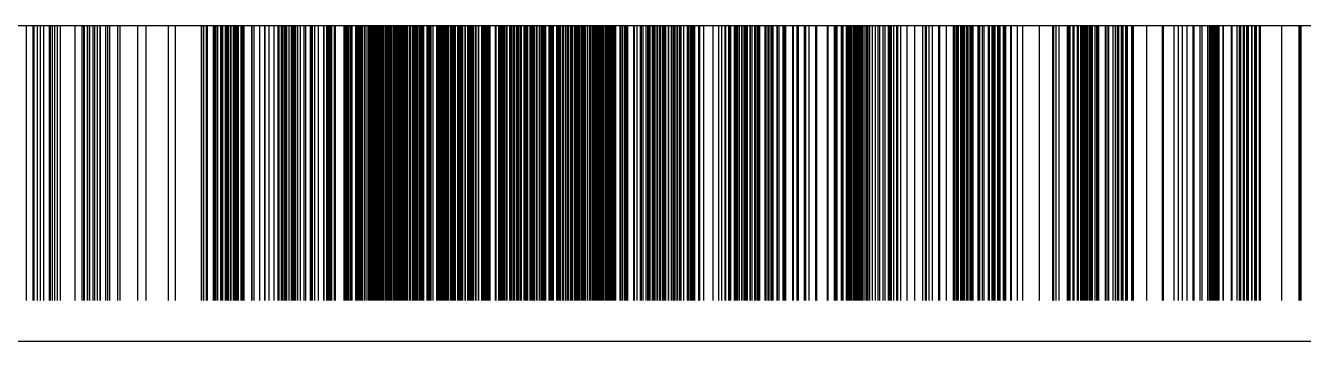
# Model space of a CAD drawing. Extents: x -3282 to 4846, y -1718 to 1845.
# Drawn here: x 4319.05 to 4359.53, y -467.9 to -457.9 of the extents above; entities that cross this region are included whole.
import ezdxf

# ---------------------------------------------------------------- set-up
doc = ezdxf.new("R2010")
doc.units = 0
doc.linetypes.add('DASHED', pattern=[11.05, 8.7, -2.35])
doc.linetypes.add('DOT', pattern=[2.2, 1.1, -1.1])
doc.layers.get('0').update_dxf_attribs({"linetype": 'CONTINUOUS'})
doc.layers.add('INVISIBLE', color=6, linetype='DOT')

msp = doc.modelspace()

# ---------------------------------------------------------------- linework, layer by layer
at = {"color": 1}
for p, q in [((4218.41165, -457.895823), (4526.803805, -457.895823)), ((4526.803805, -467.895823), (4218.41165, -467.895823))]:
    msp.add_line(p, q, dxfattribs=at)
at = {"layer": 'INVISIBLE', "linetype": 'DASHED'}
for p, q in [((4319.061837, -457.895823), (4319.061837, -467.895823)), ((4319.274322, -457.895823), (4319.274322, -467.895823)), ((4319.309739, -457.895823), (4319.309739, -467.895823)), ((4319.41626, -457.895823), (4319.41626, -467.895823)), ((4319.510575, -457.895823), (4319.510575, -467.895823)), ((4319.617513, -457.895823), (4319.617513, -467.895823)), ((4319.796519, -457.895823), (4319.796519, -467.895823)), ((4319.828532, -457.895823), (4319.828532, -467.895823)), ((4319.893937, -457.895823), (4319.893937, -467.895823)), ((4319.967913, -457.895823), (4319.967913, -467.895823)), ((4320.048594, -457.895823), (4320.048594, -467.895823)), ((4320.139762, -457.895823), (4320.139762, -467.895823)), ((4320.142888, -457.895823), (4320.142888, -467.895823)), ((4320.607499, -457.895823), (4320.607499, -467.895823)), ((4320.824639, -457.895823), (4320.824639, -467.895823)), ((4320.881052, -457.895823), (4320.881052, -467.895823)), ((4320.901135, -457.895823), (4320.901135, -467.895823)), ((4321.00206, -457.895823), (4321.00206, -467.895823)), ((4321.065391, -457.895823), (4321.065391, -467.895823)), ((4321.072827, -457.895823), (4321.072827, -467.895823)), ((4321.177021, -457.895823), (4321.177021, -467.895823)), ((4321.231843, -457.895823), (4321.231843, -467.895823)), ((4321.309623, -457.895823), (4321.309623, -467.895823)), ((4321.402816, -457.895823), (4321.402816, -467.895823)), ((4321.409916, -457.895823), (4321.409916, -467.895823)), ((4321.582365, -457.895823), (4321.582365, -467.895823)), ((4321.640659, -457.895823), (4321.640659, -467.895823)), ((4321.704792, -457.895823), (4321.704792, -467.895823)), ((4321.960333, -457.895823), (4321.960333, -467.895823)), ((4322.031325, -457.895823), (4322.031325, -467.895823)), ((4322.587508, -457.895823), (4322.587508, -467.895823)), ((4322.857185, -457.895823), (4322.857185, -467.895823)), ((4323.5598, -457.895823), (4323.5598, -467.895823)), ((4323.781151, -457.895823), (4323.781151, -467.895823)), ((4324.604695, -457.895823), (4324.604695, -467.895823)), ((4324.614412, -457.895823), (4324.614412, -467.895823)), ((4324.617414, -457.895823), (4324.617414, -467.895823)), ((4324.67897, -457.895823), (4324.67897, -467.895823)), ((4324.763532, -457.895823), (4324.763532, -467.895823)), ((4324.766096, -457.895823), (4324.766096, -467.895823)), ((4324.773088, -457.895823), (4324.773088, -467.895823)), ((4324.803249, -457.895823), (4324.803249, -467.895823)), ((4324.99381, -457.895823), (4324.99381, -467.895823)), ((4324.997813, -457.895823), (4324.997813, -467.895823)), ((4325.017128, -457.895823), (4325.017128, -467.895823)), ((4325.051817, -457.895823), (4325.051817, -467.895823)), ((4325.107931, -457.895823), (4325.107931, -467.895823)), ((4325.127142, -457.895823), (4325.127142, -467.895823)), ((4325.219318, -457.895823), (4325.219318, -467.895823)), ((4325.231245, -457.895823), (4325.231245, -467.895823)), ((4325.274207, -457.895823), (4325.274207, -467.895823)), ((4325.280526, -457.895823), (4325.280526, -467.895823)), ((4325.366658, -457.895823), (4325.366658, -467.895823)), ((4325.41035, -457.895823), (4325.41035, -467.895823)), ((4325.436386, -457.895823), (4325.436386, -467.895823)), ((4325.470672, -457.895823), (4325.470672, -467.895823)), ((4325.540628, -457.895823), (4325.540628, -467.895823)), ((4325.54586, -457.895823), (4325.54586, -467.895823)), ((4325.619552, -457.895823), (4325.619552, -467.895823)), ((4325.669235, -457.895823), (4325.669235, -467.895823)), ((4325.709442, -457.895823), (4325.709442, -467.895823)), ((4325.74326, -457.895823), (4325.74326, -467.895823)), ((4325.75288, -457.895823), (4325.75288, -467.895823)), ((4325.778208, -457.895823), (4325.778208, -467.895823)), ((4325.861038, -457.895823), (4325.861038, -467.895823)), ((4325.863167, -457.895823), (4325.863167, -467.895823)), ((4325.89585, -457.895823), (4325.89585, -467.895823)), ((4325.918499, -457.895823), (4325.918499, -467.895823)), ((4325.956091, -457.895823), (4325.956091, -467.895823)), ((4326.205253, -457.895823), (4326.205253, -467.895823)), ((4326.209966, -457.895823), (4326.209966, -467.895823)), ((4326.280885, -457.895823), (4326.280885, -467.895823)), ((4326.458147, -457.895823), (4326.458147, -467.895823)), ((4326.620272, -457.895823), (4326.620272, -467.895823)), ((4326.62929, -457.895823), (4326.62929, -467.895823)), ((4326.752671, -457.895823), (4326.752671, -467.895823)), ((4326.908016, -457.895823), (4326.908016, -467.895823)), ((4327.03995, -457.895823), (4327.03995, -467.895823)), ((4327.064169, -457.895823), (4327.064169, -467.895823)), ((4327.065888, -457.895823), (4327.065888, -467.895823)), ((4327.144943, -457.895823), (4327.144943, -467.895823)), ((4327.177121, -457.895823), (4327.177121, -467.895823)), ((4327.227924, -457.895823), (4327.227924, -467.895823)), ((4327.245266, -457.895823), (4327.245266, -467.895823)), ((4327.269364, -457.895823), (4327.269364, -467.895823)), ((4327.302481, -457.895823), (4327.302481, -467.895823)), ((4327.312875, -457.895823), (4327.312875, -467.895823)), ((4327.38956, -457.895823), (4327.38956, -467.895823)), ((4327.464366, -457.895823), (4327.464366, -467.895823)), ((4327.473123, -457.895823), (4327.473123, -467.895823)), ((4327.51187, -457.895823), (4327.51187, -467.895823)), ((4327.516385, -457.895823), (4327.516385, -467.895823)), ((4327.51948, -457.895823), (4327.51948, -467.895823)), ((4327.5556, -457.895823), (4327.5556, -467.895823)), ((4327.564043, -457.895823), (4327.564043, -467.895823)), ((4327.589076, -457.895823), (4327.589076, -467.895823)), ((4327.595323, -457.895823), (4327.595323, -467.895823)), ((4327.598367, -457.895823), (4327.598367, -467.895823)), ((4327.65928, -457.895823), (4327.65928, -467.895823)), ((4327.74967, -457.895823), (4327.74967, -467.895823)), ((4327.857488, -457.895823), (4327.857488, -467.895823)), ((4327.865682, -457.895823), (4327.865682, -467.895823)), ((4327.915803, -457.895823), (4327.915803, -467.895823)), ((4328.063923, -457.895823), (4328.063923, -467.895823)), ((4328.102275, -457.895823), (4328.102275, -467.895823)), ((4328.103701, -457.895823), (4328.103701, -467.895823)), ((4328.119021, -457.895823), (4328.119021, -467.895823)), ((4328.130622, -457.895823), (4328.130622, -467.895823)), ((4328.203837, -457.895823), (4328.203837, -467.895823)), ((4328.316971, -457.895823), (4328.316971, -467.895823)), ((4328.482355, -457.895823), (4328.482355, -467.895823)), ((4328.494001, -457.895823), (4328.494001, -467.895823)), ((4328.574553, -457.895823), (4328.574553, -467.895823)), ((4328.57535, -457.895823), (4328.57535, -467.895823)), ((4328.585849, -457.895823), (4328.585849, -467.895823)), ((4328.602424, -457.895823), (4328.602424, -467.895823)), ((4328.610303, -457.895823), (4328.610303, -467.895823)), ((4328.620156, -457.895823), (4328.620156, -467.895823)), ((4328.624817, -457.895823), (4328.624817, -467.895823)), ((4328.649534, -457.895823), (4328.649534, -467.895823)), ((4328.656045, -457.895823), (4328.656045, -467.895823)), ((4328.67269, -457.895823), (4328.67269, -467.895823)), ((4328.679286, -457.895823), (4328.679286, -467.895823)), ((4328.716781, -457.895823), (4328.716781, -467.895823)), ((4328.735003, -457.895823), (4328.735003, -467.895823)), ((4328.81878, -457.895823), (4328.81878, -467.895823)), ((4328.858457, -457.895823), (4328.858457, -467.895823)), ((4329.12701, -457.895823), (4329.12701, -467.895823)), ((4329.155045, -457.895823), (4329.155045, -467.895823)), ((4329.173165, -457.895823), (4329.173165, -467.895823)), ((4329.196935, -457.895823), (4329.196935, -467.895823)), ((4329.204305, -457.895823), (4329.204305, -467.895823)), ((4329.215819, -457.895823), (4329.215819, -467.895823)), ((4329.253547, -457.895823), (4329.253547, -467.895823)), ((4329.260793, -457.895823), (4329.260793, -467.895823)), ((4329.27624, -457.895823), (4329.27624, -467.895823)), ((4329.327151, -457.895823), (4329.327151, -467.895823)), ((4329.374131, -457.895823), (4329.374131, -467.895823)), ((4329.37886, -457.895823), (4329.37886, -467.895823)), ((4329.49378, -457.895823), (4329.49378, -467.895823)), ((4329.501681, -457.895823), (4329.501681, -467.895823)), ((4329.502812, -457.895823), (4329.502812, -467.895823)), ((4329.524834, -457.895823), (4329.524834, -467.895823)), ((4329.532285, -457.895823), (4329.532285, -467.895823)), ((4329.548201, -457.895823), (4329.548201, -467.895823)), ((4329.556042, -457.895823), (4329.556042, -467.895823)), ((4329.557415, -457.895823), (4329.557415, -467.895823)), ((4329.607859, -457.895823), (4329.607859, -467.895823)), ((4329.621298, -457.895823), (4329.621298, -467.895823)), ((4329.631772, -457.895823), (4329.631772, -467.895823)), ((4329.679327, -457.895823), (4329.679327, -467.895823)), ((4329.69343, -457.895823), (4329.69343, -467.895823)), ((4329.701238, -457.895823), (4329.701238, -467.895823)), ((4329.722706, -457.895823), (4329.722706, -467.895823)), ((4329.72381, -457.895823), (4329.72381, -467.895823)), ((4329.779573, -457.895823), (4329.779573, -467.895823)), ((4329.782525, -457.895823), (4329.782525, -467.895823)), ((4329.796231, -457.895823), (4329.796231, -467.895823)), ((4329.854047, -457.895823), (4329.854047, -467.895823)), ((4329.856136, -457.895823), (4329.856136, -467.895823)), ((4329.910592, -457.895823), (4329.910592, -467.895823)), ((4329.919346, -457.895823), (4329.919346, -467.895823)), ((4329.928757, -457.895823), (4329.928757, -467.895823)), ((4329.935318, -457.895823), (4329.935318, -467.895823)), ((4329.93931, -457.895823), (4329.93931, -467.895823)), ((4329.945463, -457.895823), (4329.945463, -467.895823)), ((4329.973605, -457.895823), (4329.973605, -467.895823)), ((4329.998354, -457.895823), (4329.998354, -467.895823)), ((4330.008633, -457.895823), (4330.008633, -467.895823)), ((4330.03379, -457.895823), (4330.03379, -467.895823)), ((4330.035342, -457.895823), (4330.035342, -467.895823)), ((4330.072584, -457.895823), (4330.072584, -467.895823)), ((4330.081879, -457.895823), (4330.081879, -467.895823)), ((4330.086638, -457.895823), (4330.086638, -467.895823)), ((4330.096972, -457.895823), (4330.096972, -467.895823)), ((4330.105734, -457.895823), (4330.105734, -467.895823)), ((4330.133837, -457.895823), (4330.133837, -467.895823)), ((4330.161785, -457.895823), (4330.161785, -467.895823)), ((4330.17316, -457.895823), (4330.17316, -467.895823)), ((4330.175622, -457.895823), (4330.175622, -467.895823)), ((4330.180348, -457.895823), (4330.180348, -467.895823)), ((4330.204288, -457.895823), (4330.204288, -467.895823)), ((4330.205808, -457.895823), (4330.205808, -467.895823)), ((4330.209516, -457.895823), (4330.209516, -467.895823)), ((4330.226615, -457.895823), (4330.226615, -467.895823)), ((4330.241264, -457.895823), (4330.241264, -467.895823)), ((4330.267858, -457.895823), (4330.267858, -467.895823)), ((4330.270625, -457.895823), (4330.270625, -467.895823)), ((4330.288369, -457.895823), (4330.288369, -467.895823)), ((4330.289408, -457.895823), (4330.289408, -467.895823)), ((4330.308617, -457.895823), (4330.308617, -467.895823)), ((4330.313372, -457.895823), (4330.313372, -467.895823)), ((4330.340872, -457.895823), (4330.340872, -467.895823)), ((4330.35077, -457.895823), (4330.35077, -467.895823)), ((4330.354711, -457.895823), (4330.354711, -467.895823)), ((4330.368177, -457.895823), (4330.368177, -467.895823)), ((4330.382607, -457.895823), (4330.382607, -467.895823)), ((4330.435997, -457.895823), (4330.435997, -467.895823)), ((4330.460906, -457.895823), (4330.460906, -467.895823)), ((4330.486885, -457.895823), (4330.486885, -467.895823)), ((4330.498621, -457.895823), (4330.498621, -467.895823)), ((4330.501963, -457.895823), (4330.501963, -467.895823)), ((4330.520579, -457.895823), (4330.520579, -467.895823)), ((4330.525974, -457.895823), (4330.525974, -467.895823)), ((4330.530075, -457.895823), (4330.530075, -467.895823)), ((4330.540376, -457.895823), (4330.540376, -467.895823)), ((4330.575912, -457.895823), (4330.575912, -467.895823)), ((4330.588486, -457.895823), (4330.588486, -467.895823)), ((4330.592226, -457.895823), (4330.592226, -467.895823)), ((4330.60451, -457.895823), (4330.60451, -467.895823)), ((4330.611939, -457.895823), (4330.611939, -467.895823)), ((4330.624068, -457.895823), (4330.624068, -467.895823)), ((4330.636673, -457.895823), (4330.636673, -467.895823)), ((4330.637702, -457.895823), (4330.637702, -467.895823)), ((4330.686716, -457.895823), (4330.686716, -467.895823)), ((4330.688587, -457.895823), (4330.688587, -467.895823)), ((4330.702706, -457.895823), (4330.702706, -467.895823)), ((4330.725171, -457.895823), (4330.725171, -467.895823)), ((4330.770107, -457.895823), (4330.770107, -467.895823)), ((4330.772938, -457.895823), (4330.772938, -467.895823)), ((4330.793299, -457.895823), (4330.793299, -467.895823)), ((4330.797451, -457.895823), (4330.797451, -467.895823)), ((4330.800665, -457.895823), (4330.800665, -467.895823)), ((4330.801173, -457.895823), (4330.801173, -467.895823)), ((4330.807637, -457.895823), (4330.807637, -467.895823)), ((4330.844633, -457.895823), (4330.844633, -467.895823)), ((4330.881099, -457.895823), (4330.881099, -467.895823)), ((4330.885841, -457.895823), (4330.885841, -467.895823)), ((4330.909087, -457.895823), (4330.909087, -467.895823)), ((4330.911794, -457.895823), (4330.911794, -467.895823)), ((4330.954546, -457.895823), (4330.954546, -467.895823)), ((4330.96424, -457.895823), (4330.96424, -467.895823)), ((4331.006321, -457.895823), (4331.006321, -467.895823)), ((4331.013236, -457.895823), (4331.013236, -467.895823)), ((4331.031503, -457.895823), (4331.031503, -467.895823)), ((4331.040823, -457.895823), (4331.040823, -467.895823)), ((4331.05908, -457.895823), (4331.05908, -467.895823)), ((4331.067717, -457.895823), (4331.067717, -467.895823)), ((4331.069624, -457.895823), (4331.069624, -467.895823)), ((4331.076991, -457.895823), (4331.076991, -467.895823)), ((4331.080922, -457.895823), (4331.080922, -467.895823)), ((4331.111126, -457.895823), (4331.111126, -467.895823)), ((4331.130261, -457.895823), (4331.130261, -467.895823)), ((4331.136978, -457.895823), (4331.136978, -467.895823)), ((4331.19949, -457.895823), (4331.19949, -467.895823)), ((4331.20555, -457.895823), (4331.20555, -467.895823)), ((4331.215095, -457.895823), (4331.215095, -467.895823)), ((4331.219155, -457.895823), (4331.219155, -467.895823)), ((4331.224997, -457.895823), (4331.224997, -467.895823)), ((4331.229701, -457.895823), (4331.229701, -467.895823)), ((4331.233544, -457.895823), (4331.233544, -467.895823)), ((4331.296404, -457.895823), (4331.296404, -467.895823)), ((4331.302875, -457.895823), (4331.302875, -467.895823)), ((4331.348798, -457.895823), (4331.348798, -467.895823)), ((4331.357727, -457.895823), (4331.357727, -467.895823)), ((4331.360039, -457.895823), (4331.360039, -467.895823)), ((4331.36226, -457.895823), (4331.36226, -467.895823)), ((4331.376434, -457.895823), (4331.376434, -467.895823)), ((4331.405644, -457.895823), (4331.405644, -467.895823)), ((4331.432793, -457.895823), (4331.432793, -467.895823)), ((4331.467332, -457.895823), (4331.467332, -467.895823)), ((4331.518071, -457.895823), (4331.518071, -467.895823)), ((4331.528282, -457.895823), (4331.528282, -467.895823)), ((4331.539088, -457.895823), (4331.539088, -467.895823)), ((4331.54723, -457.895823), (4331.54723, -467.895823)), ((4331.557595, -457.895823), (4331.557595, -467.895823)), ((4331.580501, -457.895823), (4331.580501, -467.895823)), ((4331.591209, -457.895823), (4331.591209, -467.895823)), ((4331.60754, -457.895823), (4331.60754, -467.895823)), ((4331.615871, -457.895823), (4331.615871, -467.895823)), ((4331.624686, -457.895823), (4331.624686, -467.895823)), ((4331.633196, -457.895823), (4331.633196, -467.895823)), ((4331.649016, -457.895823), (4331.649016, -467.895823)), ((4331.758234, -457.895823), (4331.758234, -467.895823)), ((4331.787076, -457.895823), (4331.787076, -467.895823)), ((4331.799378, -457.895823), (4331.799378, -467.895823)), ((4331.817397, -457.895823), (4331.817397, -467.895823)), ((4331.820484, -457.895823), (4331.820484, -467.895823)), ((4331.827905, -457.895823), (4331.827905, -467.895823)), ((4331.85325, -457.895823), (4331.85325, -467.895823)), ((4331.869365, -457.895823), (4331.869365, -467.895823)), ((4331.875411, -457.895823), (4331.875411, -467.895823)), ((4331.877981, -457.895823), (4331.877981, -467.895823)), ((4331.884699, -457.895823), (4331.884699, -467.895823)), ((4331.888253, -457.895823), (4331.888253, -467.895823)), ((4331.950544, -457.895823), (4331.950544, -467.895823)), ((4332.063922, -457.895823), (4332.063922, -467.895823)), ((4332.077616, -457.895823), (4332.077616, -467.895823)), ((4332.108687, -457.895823), (4332.108687, -467.895823)), ((4332.118186, -457.895823), (4332.118186, -467.895823)), ((4332.135411, -457.895823), (4332.135411, -467.895823)), ((4332.139054, -457.895823), (4332.139054, -467.895823)), ((4332.146963, -457.895823), (4332.146963, -467.895823)), ((4332.165289, -457.895823), (4332.165289, -467.895823)), ((4332.170614, -457.895823), (4332.170614, -467.895823)), ((4332.185585, -457.895823), (4332.185585, -467.895823)), ((4332.205359, -457.895823), (4332.205359, -467.895823)), ((4332.212646, -457.895823), (4332.212646, -467.895823)), ((4332.226637, -457.895823), (4332.226637, -467.895823)), ((4332.251974, -457.895823), (4332.251974, -467.895823)), ((4332.300395, -457.895823), (4332.300395, -467.895823)), ((4332.341467, -457.895823), (4332.341467, -467.895823)), ((4332.346858, -457.895823), (4332.346858, -467.895823)), ((4332.352186, -457.895823), (4332.352186, -467.895823)), ((4332.358087, -457.895823), (4332.358087, -467.895823)), ((4332.393634, -457.895823), (4332.393634, -467.895823)), ((4332.399733, -457.895823), (4332.399733, -467.895823)), ((4332.405673, -457.895823), (4332.405673, -467.895823)), ((4332.42987, -457.895823), (4332.42987, -467.895823)), ((4332.439565, -457.895823), (4332.439565, -467.895823)), ((4332.510377, -457.895823), (4332.510377, -467.895823)), ((4332.519529, -457.895823), (4332.519529, -467.895823)), ((4332.530653, -457.895823), (4332.530653, -467.895823)), ((4332.539738, -457.895823), (4332.539738, -467.895823)), ((4332.574431, -457.895823), (4332.574431, -467.895823)), ((4332.618129, -457.895823), (4332.618129, -467.895823)), ((4332.644727, -457.895823), (4332.644727, -467.895823)), ((4332.650738, -457.895823), (4332.650738, -467.895823)), ((4332.727076, -457.895823), (4332.727076, -467.895823)), ((4332.742098, -457.895823), (4332.742098, -467.895823)), ((4332.743777, -457.895823), (4332.743777, -467.895823)), ((4332.747552, -457.895823), (4332.747552, -467.895823)), ((4332.752504, -457.895823), (4332.752504, -467.895823)), ((4332.774136, -457.895823), (4332.774136, -467.895823)), ((4332.793237, -457.895823), (4332.793237, -467.895823)), ((4332.814425, -457.895823), (4332.814425, -467.895823)), ((4332.830323, -457.895823), (4332.830323, -467.895823)), ((4332.840947, -457.895823), (4332.840947, -467.895823)), ((4332.843473, -457.895823), (4332.843473, -467.895823)), ((4332.85087, -457.895823), (4332.85087, -467.895823)), ((4332.861508, -457.895823), (4332.861508, -467.895823)), ((4332.869872, -457.895823), (4332.869872, -467.895823)), ((4332.886133, -457.895823), (4332.886133, -467.895823)), ((4332.963827, -457.895823), (4332.963827, -467.895823)), ((4332.973834, -457.895823), (4332.973834, -467.895823)), ((4332.975998, -457.895823), (4332.975998, -467.895823)), ((4333.049234, -457.895823), (4333.049234, -467.895823)), ((4333.085806, -457.895823), (4333.085806, -467.895823)), ((4333.133275, -457.895823), (4333.133275, -467.895823)), ((4333.157997, -457.895823), (4333.157997, -467.895823)), ((4333.17738, -457.895823), (4333.17738, -467.895823)), ((4333.198634, -457.895823), (4333.198634, -467.895823)), ((4333.216404, -457.895823), (4333.216404, -467.895823)), ((4333.237092, -457.895823), (4333.237092, -467.895823)), ((4333.239877, -457.895823), (4333.239877, -467.895823)), ((4333.296445, -457.895823), (4333.296445, -467.895823)), ((4333.30676, -457.895823), (4333.30676, -467.895823)), ((4333.38179, -457.895823), (4333.38179, -467.895823)), ((4333.394595, -457.895823), (4333.394595, -467.895823)), ((4333.49155, -457.895823), (4333.49155, -467.895823)), ((4333.518088, -457.895823), (4333.518088, -467.895823)), ((4333.522136, -457.895823), (4333.522136, -467.895823)), ((4333.549198, -457.895823), (4333.549198, -467.895823)), ((4333.597233, -457.895823), (4333.597233, -467.895823)), ((4333.620915, -457.895823), (4333.620915, -467.895823)), ((4333.631147, -457.895823), (4333.631147, -467.895823)), ((4333.63682, -457.895823), (4333.63682, -467.895823)), ((4333.675936, -457.895823), (4333.675936, -467.895823)), ((4333.686818, -457.895823), (4333.686818, -467.895823)), ((4333.723968, -457.895823), (4333.723968, -467.895823)), ((4333.744492, -457.895823), (4333.744492, -467.895823)), ((4333.751033, -457.895823), (4333.751033, -467.895823)), ((4333.755081, -457.895823), (4333.755081, -467.895823)), ((4333.926819, -457.895823), (4333.926819, -467.895823)), ((4333.931977, -457.895823), (4333.931977, -467.895823)), ((4333.939327, -457.895823), (4333.939327, -467.895823)), ((4334.024603, -457.895823), (4334.024603, -467.895823)), ((4334.033292, -457.895823), (4334.033292, -467.895823)), ((4334.036076, -457.895823), (4334.036076, -467.895823)), ((4334.054894, -457.895823), (4334.054894, -467.895823)), ((4334.095788, -457.895823), (4334.095788, -467.895823)), ((4334.108117, -457.895823), (4334.108117, -467.895823)), ((4334.115172, -457.895823), (4334.115172, -467.895823)), ((4334.120541, -457.895823), (4334.120541, -467.895823)), ((4334.139894, -457.895823), (4334.139894, -467.895823)), ((4334.180534, -457.895823), (4334.180534, -467.895823)), ((4334.187362, -457.895823), (4334.187362, -467.895823)), ((4334.21092, -457.895823), (4334.21092, -467.895823)), ((4334.22705, -457.895823), (4334.22705, -467.895823)), ((4334.285256, -457.895823), (4334.285256, -467.895823)), ((4334.293784, -457.895823), (4334.293784, -467.895823)), ((4334.297171, -457.895823), (4334.297171, -467.895823)), ((4334.379766, -457.895823), (4334.379766, -467.895823)), ((4334.402731, -457.895823), (4334.402731, -467.895823)), ((4334.411659, -457.895823), (4334.411659, -467.895823)), ((4334.422299, -457.895823), (4334.422299, -467.895823)), ((4334.432222, -457.895823), (4334.432222, -467.895823)), ((4334.479932, -457.895823), (4334.479932, -467.895823)), ((4334.489507, -457.895823), (4334.489507, -467.895823)), ((4334.499032, -457.895823), (4334.499032, -467.895823)), ((4334.520575, -457.895823), (4334.520575, -467.895823)), ((4334.525616, -457.895823), (4334.525616, -467.895823)), ((4334.526888, -457.895823), (4334.526888, -467.895823)), ((4334.529391, -457.895823), (4334.529391, -467.895823)), ((4334.587379, -457.895823), (4334.587379, -467.895823)), ((4334.599593, -457.895823), (4334.599593, -467.895823)), ((4334.628446, -457.895823), (4334.628446, -467.895823)), ((4334.65504, -457.895823), (4334.65504, -467.895823)), ((4334.698738, -457.895823), (4334.698738, -467.895823)), ((4334.733431, -457.895823), (4334.733431, -467.895823)), ((4334.737774, -457.895823), (4334.737774, -467.895823)), ((4334.742515, -457.895823), (4334.742515, -467.895823)), ((4334.748484, -457.895823), (4334.748484, -467.895823)), ((4334.833603, -457.895823), (4334.833603, -467.895823)), ((4334.843299, -457.895823), (4334.843299, -467.895823)), ((4334.867495, -457.895823), (4334.867495, -467.895823)), ((4334.899375, -457.895823), (4334.899375, -467.895823)), ((4334.911488, -457.895823), (4334.911488, -467.895823)), ((4334.92631, -457.895823), (4334.92631, -467.895823)), ((4334.931698, -457.895823), (4334.931698, -467.895823)), ((4334.943277, -457.895823), (4334.943277, -467.895823)), ((4335.021195, -457.895823), (4335.021195, -467.895823)), ((4335.060523, -457.895823), (4335.060523, -467.895823)), ((4335.067809, -457.895823), (4335.067809, -467.895823)), ((4335.087584, -457.895823), (4335.087584, -467.895823)), ((4335.103693, -457.895823), (4335.103693, -467.895823)), ((4335.114942, -457.895823), (4335.114942, -467.895823)), ((4335.126208, -457.895823), (4335.126208, -467.895823)), ((4335.134115, -457.895823), (4335.134115, -467.895823)), ((4335.154983, -457.895823), (4335.154983, -467.895823)), ((4335.164482, -457.895823), (4335.164482, -467.895823)), ((4335.231724, -457.895823), (4335.231724, -467.895823)), ((4335.243315, -457.895823), (4335.243315, -467.895823)), ((4335.313878, -457.895823), (4335.313878, -467.895823)), ((4335.322625, -457.895823), (4335.322625, -467.895823)), ((4335.329845, -457.895823), (4335.329845, -467.895823)), ((4335.384915, -457.895823), (4335.384915, -467.895823)), ((4335.403803, -457.895823), (4335.403803, -467.895823)), ((4335.419919, -457.895823), (4335.419919, -467.895823)), ((4335.452684, -457.895823), (4335.452684, -467.895823)), ((4335.47379, -457.895823), (4335.47379, -467.895823)), ((4335.486093, -457.895823), (4335.486093, -467.895823)), ((4335.514935, -457.895823), (4335.514935, -467.895823)), ((4335.624153, -457.895823), (4335.624153, -467.895823)), ((4335.639973, -457.895823), (4335.639973, -467.895823)), ((4335.648485, -457.895823), (4335.648485, -467.895823)), ((4335.657298, -457.895823), (4335.657298, -467.895823)), ((4335.692668, -457.895823), (4335.692668, -467.895823)), ((4335.715576, -457.895823), (4335.715576, -467.895823)), ((4335.73408, -457.895823), (4335.73408, -467.895823)), ((4335.744887, -457.895823), (4335.744887, -467.895823)), ((4335.755097, -457.895823), (4335.755097, -467.895823)), ((4335.867525, -457.895823), (4335.867525, -467.895823)), ((4335.896734, -457.895823), (4335.896734, -467.895823)), ((4335.924371, -457.895823), (4335.924371, -467.895823)), ((4335.970298, -457.895823), (4335.970298, -467.895823)), ((4335.976764, -457.895823), (4335.976764, -467.895823)), ((4336.043396, -457.895823), (4336.043396, -467.895823)), ((4336.059224, -457.895823), (4336.059224, -467.895823)), ((4336.073679, -457.895823), (4336.073679, -467.895823)), ((4336.13619, -457.895823), (4336.13619, -467.895823)), ((4336.142909, -457.895823), (4336.142909, -467.895823)), ((4336.194381, -457.895823), (4336.194381, -467.895823)), ((4336.196176, -457.895823), (4336.196176, -467.895823)), ((4336.205452, -457.895823), (4336.205452, -467.895823)), ((4336.21486, -457.895823), (4336.21486, -467.895823)), ((4336.227661, -457.895823), (4336.227661, -467.895823)), ((4336.232346, -457.895823), (4336.232346, -467.895823)), ((4336.241666, -457.895823), (4336.241666, -467.895823)), ((4336.308925, -457.895823), (4336.308925, -467.895823)), ((4336.318623, -457.895823), (4336.318623, -467.895823)), ((4336.346226, -457.895823), (4336.346226, -467.895823)), ((4336.364082, -457.895823), (4336.364082, -467.895823)), ((4336.428536, -457.895823), (4336.428536, -467.895823)), ((4336.438549, -457.895823), (4336.438549, -467.895823)), ((4336.471995, -457.895823), (4336.471995, -467.895823)), ((4336.47987, -457.895823), (4336.47987, -467.895823)), ((4336.503062, -457.895823), (4336.503062, -467.895823)), ((4336.508368, -457.895823), (4336.508368, -467.895823)), ((4336.547998, -457.895823), (4336.547998, -467.895823)), ((4336.570463, -457.895823), (4336.570463, -467.895823)), ((4336.584582, -457.895823), (4336.584582, -467.895823)), ((4336.586453, -457.895823), (4336.586453, -467.895823)), ((4336.633082, -457.895823), (4336.633082, -467.895823)), ((4336.661273, -457.895823), (4336.661273, -467.895823)), ((4336.668659, -457.895823), (4336.668659, -467.895823)), ((4336.684682, -457.895823), (4336.684682, -467.895823)), ((4336.69159, -457.895823), (4336.69159, -467.895823)), ((4336.697256, -457.895823), (4336.697256, -467.895823)), ((4336.700617, -457.895823), (4336.700617, -467.895823)), ((4336.709226, -457.895823), (4336.709226, -467.895823)), ((4336.711295, -457.895823), (4336.711295, -467.895823)), ((4336.724893, -457.895823), (4336.724893, -467.895823)), ((4336.75259, -457.895823), (4336.75259, -467.895823)), ((4336.774548, -457.895823), (4336.774548, -467.895823)), ((4336.838273, -457.895823), (4336.838273, -467.895823)), ((4336.904989, -457.895823), (4336.904989, -467.895823)), ((4336.917898, -457.895823), (4336.917898, -467.895823)), ((4336.922399, -457.895823), (4336.922399, -467.895823)), ((4336.932297, -457.895823), (4336.932297, -467.895823)), ((4336.933501, -457.895823), (4336.933501, -467.895823)), ((4336.9854, -457.895823), (4336.9854, -467.895823)), ((4337.002543, -457.895823), (4337.002543, -467.895823)), ((4337.005311, -457.895823), (4337.005311, -467.895823)), ((4337.031904, -457.895823), (4337.031904, -467.895823)), ((4337.046553, -457.895823), (4337.046553, -467.895823)), ((4337.068881, -457.895823), (4337.068881, -467.895823)), ((4337.111384, -457.895823), (4337.111384, -467.895823)), ((4337.130208, -457.895823), (4337.130208, -467.895823)), ((4337.139484, -457.895823), (4337.139484, -467.895823)), ((4337.167435, -457.895823), (4337.167435, -467.895823)), ((4337.176197, -457.895823), (4337.176197, -467.895823)), ((4337.203295, -457.895823), (4337.203295, -467.895823)), ((4337.237827, -457.895823), (4337.237827, -467.895823)), ((4337.264536, -457.895823), (4337.264536, -467.895823)), ((4337.274814, -457.895823), (4337.274814, -467.895823)), ((4337.297379, -457.895823), (4337.297379, -467.895823)), ((4337.299564, -457.895823), (4337.299564, -467.895823)), ((4337.31629, -457.895823), (4337.31629, -467.895823)), ((4337.346697, -457.895823), (4337.346697, -467.895823)), ((4337.353824, -457.895823), (4337.353824, -467.895823)), ((4337.356947, -457.895823), (4337.356947, -467.895823)), ((4337.362576, -457.895823), (4337.362576, -467.895823)), ((4337.417032, -457.895823), (4337.417032, -467.895823)), ((4337.429881, -457.895823), (4337.429881, -467.895823)), ((4337.44532, -457.895823), (4337.44532, -467.895823)), ((4337.490648, -457.895823), (4337.490648, -467.895823)), ((4337.507632, -457.895823), (4337.507632, -467.895823)), ((4337.523993, -457.895823), (4337.523993, -467.895823)), ((4337.558306, -457.895823), (4337.558306, -467.895823)), ((4337.571931, -457.895823), (4337.571931, -467.895823)), ((4337.593841, -457.895823), (4337.593841, -467.895823)), ((4337.619291, -457.895823), (4337.619291, -467.895823)), ((4337.641396, -457.895823), (4337.641396, -467.895823)), ((4337.665309, -457.895823), (4337.665309, -467.895823)), ((4337.672556, -457.895823), (4337.672556, -467.895823)), ((4337.694109, -457.895823), (4337.694109, -467.895823)), ((4337.715752, -457.895823), (4337.715752, -467.895823)), ((4337.717127, -457.895823), (4337.717127, -467.895823)), ((4337.720744, -457.895823), (4337.720744, -467.895823)), ((4337.724968, -457.895823), (4337.724968, -467.895823)), ((4337.730895, -457.895823), (4337.730895, -467.895823)), ((4337.736057, -457.895823), (4337.736057, -467.895823)), ((4337.874275, -457.895823), (4337.874275, -467.895823)), ((4337.888144, -457.895823), (4337.888144, -467.895823)), ((4337.892549, -457.895823), (4337.892549, -467.895823)), ((4337.946018, -457.895823), (4337.946018, -467.895823)), ((4338.012378, -457.895823), (4338.012378, -467.895823)), ((4338.019622, -457.895823), (4338.019622, -467.895823)), ((4338.054376, -457.895823), (4338.054376, -467.895823)), ((4338.05735, -457.895823), (4338.05735, -467.895823)), ((4338.076233, -457.895823), (4338.076233, -467.895823)), ((4338.100004, -457.895823), (4338.100004, -467.895823)), ((4338.118124, -457.895823), (4338.118124, -467.895823)), ((4338.304782, -457.895823), (4338.304782, -467.895823)), ((4338.322644, -457.895823), (4338.322644, -467.895823)), ((4338.414709, -457.895823), (4338.414709, -467.895823)), ((4338.51595, -457.895823), (4338.51595, -467.895823)), ((4338.548693, -457.895823), (4338.548693, -467.895823)), ((4338.595267, -457.895823), (4338.595267, -467.895823)), ((4338.698616, -457.895823), (4338.698616, -467.895823)), ((4338.743514, -457.895823), (4338.743514, -467.895823)), ((4338.755006, -457.895823), (4338.755006, -467.895823)), ((4338.761012, -457.895823), (4338.761012, -467.895823)), ((4338.779166, -457.895823), (4338.779166, -467.895823)), ((4338.790814, -457.895823), (4338.790814, -467.895823)), ((4338.823679, -457.895823), (4338.823679, -467.895823)), ((4338.892531, -457.895823), (4338.892531, -467.895823)), ((4338.90113, -457.895823), (4338.90113, -467.895823)), ((4338.909921, -457.895823), (4338.909921, -467.895823)), ((4338.922442, -457.895823), (4338.922442, -467.895823)), ((4338.956198, -457.895823), (4338.956198, -467.895823)), ((4338.959598, -457.895823), (4338.959598, -467.895823)), ((4338.965357, -457.895823), (4338.965357, -467.895823)), ((4338.980986, -457.895823), (4338.980986, -467.895823)), ((4339.039838, -457.895823), (4339.039838, -467.895823)), ((4339.046976, -457.895823), (4339.046976, -467.895823)), ((4339.069332, -457.895823), (4339.069332, -467.895823)), ((4339.126081, -457.895823), (4339.126081, -467.895823)), ((4339.142546, -457.895823), (4339.142546, -467.895823)), ((4339.154148, -457.895823), (4339.154148, -467.895823)), ((4339.209246, -457.895823), (4339.209246, -467.895823)), ((4339.212169, -457.895823), (4339.212169, -467.895823)), ((4339.25076, -457.895823), (4339.25076, -467.895823)), ((4339.295974, -457.895823), (4339.295974, -467.895823)), ((4339.313094, -457.895823), (4339.313094, -467.895823)), ((4339.407487, -457.895823), (4339.407487, -467.895823)), ((4339.415679, -457.895823), (4339.415679, -467.895823)), ((4339.494307, -457.895823), (4339.494307, -467.895823)), ((4339.510413, -457.895823), (4339.510413, -467.895823)), ((4339.523499, -457.895823), (4339.523499, -467.895823)), ((4339.568805, -457.895823), (4339.568805, -467.895823)), ((4339.585783, -457.895823), (4339.585783, -467.895823)), ((4339.613893, -457.895823), (4339.613893, -467.895823)), ((4339.674802, -457.895823), (4339.674802, -467.895823)), ((4339.677846, -457.895823), (4339.677846, -467.895823)), ((4339.684092, -457.895823), (4339.684092, -467.895823)), ((4339.752493, -457.895823), (4339.752493, -467.895823)), ((4339.769069, -457.895823), (4339.769069, -467.895823)), ((4339.800046, -457.895823), (4339.800046, -467.895823)), ((4339.808803, -457.895823), (4339.808803, -467.895823)), ((4339.883609, -457.895823), (4339.883609, -467.895823)), ((4340.003804, -457.895823), (4340.003804, -467.895823)), ((4340.027903, -457.895823), (4340.027903, -467.895823)), ((4340.045245, -457.895823), (4340.045245, -467.895823)), ((4340.096048, -457.895823), (4340.096048, -467.895823)), ((4340.128225, -457.895823), (4340.128225, -467.895823)), ((4340.171208, -457.895823), (4340.171208, -467.895823)), ((4340.192209, -457.895823), (4340.192209, -467.895823)), ((4340.233218, -457.895823), (4340.233218, -467.895823)), ((4340.365152, -457.895823), (4340.365152, -467.895823)), ((4340.393095, -457.895823), (4340.393095, -467.895823)), ((4340.520498, -457.895823), (4340.520498, -467.895823)), ((4340.815021, -457.895823), (4340.815021, -467.895823)), ((4340.992284, -457.895823), (4340.992284, -467.895823)), ((4341.09208, -457.895823), (4341.09208, -467.895823)), ((4341.198597, -457.895823), (4341.198597, -467.895823)), ((4341.219289, -457.895823), (4341.219289, -467.895823)), ((4341.317078, -457.895823), (4341.317078, -467.895823)), ((4341.354671, -457.895823), (4341.354671, -467.895823)), ((4341.377319, -457.895823), (4341.377319, -467.895823)), ((4341.494961, -457.895823), (4341.494961, -467.895823)), ((4341.520289, -457.895823), (4341.520289, -467.895823)), ((4341.563727, -457.895823), (4341.563727, -467.895823)), ((4341.603934, -457.895823), (4341.603934, -467.895823)), ((4341.653617, -457.895823), (4341.653617, -467.895823)), ((4341.727308, -457.895823), (4341.727308, -467.895823)), ((4341.732542, -457.895823), (4341.732542, -467.895823)), ((4341.802496, -457.895823), (4341.802496, -467.895823)), ((4341.836783, -457.895823), (4341.836783, -467.895823)), ((4341.862816, -457.895823), (4341.862816, -467.895823)), ((4341.867297, -457.895823), (4341.867297, -467.895823)), ((4341.887888, -457.895823), (4341.887888, -467.895823)), ((4341.906511, -457.895823), (4341.906511, -467.895823)), ((4341.992642, -457.895823), (4341.992642, -467.895823)), ((4341.998962, -457.895823), (4341.998962, -467.895823)), ((4342.05385, -457.895823), (4342.05385, -467.895823)), ((4342.141843, -457.895823), (4342.141843, -467.895823)), ((4342.146027, -457.895823), (4342.146027, -467.895823)), ((4342.165237, -457.895823), (4342.165237, -467.895823)), ((4342.221351, -457.895823), (4342.221351, -467.895823)), ((4342.231227, -457.895823), (4342.231227, -467.895823)), ((4342.256041, -457.895823), (4342.256041, -467.895823)), ((4342.294055, -457.895823), (4342.294055, -467.895823)), ((4342.46017, -457.895823), (4342.46017, -467.895823)), ((4342.467859, -457.895823), (4342.467859, -467.895823)), ((4342.46992, -457.895823), (4342.46992, -467.895823)), ((4342.488068, -457.895823), (4342.488068, -467.895823)), ((4342.50008, -457.895823), (4342.50008, -467.895823)), ((4342.559257, -457.895823), (4342.559257, -467.895823)), ((4342.589104, -457.895823), (4342.589104, -467.895823)), ((4342.594199, -457.895823), (4342.594199, -467.895823)), ((4342.653515, -457.895823), (4342.653515, -467.895823)), ((4342.655754, -457.895823), (4342.655754, -467.895823)), ((4342.668474, -457.895823), (4342.668474, -467.895823)), ((4342.673633, -457.895823), (4342.673633, -467.895823)), ((4342.713242, -457.895823), (4342.713242, -467.895823)), ((4342.847127, -457.895823), (4342.847127, -467.895823)), ((4342.855266, -457.895823), (4342.855266, -467.895823)), ((4342.904701, -457.895823), (4342.904701, -467.895823)), ((4343.035836, -457.895823), (4343.035836, -467.895823)), ((4343.038118, -457.895823), (4343.038118, -467.895823)), ((4343.066369, -457.895823), (4343.066369, -467.895823)), ((4343.100759, -457.895823), (4343.100759, -467.895823)), ((4343.120646, -457.895823), (4343.120646, -467.895823)), ((4343.345302, -457.895823), (4343.345302, -467.895823)), ((4343.365026, -457.895823), (4343.365026, -467.895823)), ((4343.483447, -457.895823), (4343.483447, -467.895823)), ((4343.493315, -457.895823), (4343.493315, -467.895823)), ((4343.5183, -457.895823), (4343.5183, -467.895823)), ((4343.713369, -457.895823), (4343.713369, -467.895823)), ((4343.733732, -457.895823), (4343.733732, -467.895823)), ((4343.757892, -457.895823), (4343.757892, -467.895823)), ((4343.860085, -457.895823), (4343.860085, -467.895823)), ((4344.074068, -457.895823), (4344.074068, -467.895823)), ((4344.097369, -457.895823), (4344.097369, -467.895823)), ((4344.436245, -457.895823), (4344.436245, -467.895823)), ((4344.458845, -457.895823), (4344.458845, -467.895823)), ((4344.663273, -457.895823), (4344.663273, -467.895823)), ((4344.683137, -457.895823), (4344.683137, -467.895823)), ((4344.685661, -457.895823), (4344.685661, -467.895823)), ((4344.726977, -457.895823), (4344.726977, -467.895823)), ((4344.749116, -457.895823), (4344.749116, -467.895823)), ((4344.885054, -457.895823), (4344.885054, -467.895823)), ((4344.899111, -457.895823), (4344.899111, -467.895823)), ((4344.93255, -457.895823), (4344.93255, -467.895823)), ((4345.040237, -457.895823), (4345.040237, -467.895823)), ((4345.057562, -457.895823), (4345.057562, -467.895823)), ((4345.06196, -457.895823), (4345.06196, -467.895823)), ((4345.09928, -457.895823), (4345.09928, -467.895823)), ((4345.113082, -457.895823), (4345.113082, -467.895823)), ((4345.150461, -457.895823), (4345.150461, -467.895823)), ((4345.172057, -457.895823), (4345.172057, -467.895823)), ((4345.209247, -457.895823), (4345.209247, -467.895823)), ((4345.261498, -457.895823), (4345.261498, -467.895823)), ((4345.266935, -457.895823), (4345.266935, -467.895823)), ((4345.280737, -457.895823), (4345.280737, -467.895823)), ((4345.306572, -457.895823), (4345.306572, -467.895823)), ((4345.312834, -457.895823), (4345.312834, -467.895823)), ((4345.332136, -457.895823), (4345.332136, -467.895823)), ((4345.335705, -457.895823), (4345.335705, -467.895823)), ((4345.352394, -457.895823), (4345.352394, -467.895823)), ((4345.394378, -457.895823), (4345.394378, -467.895823)), ((4345.432492, -457.895823), (4345.432492, -467.895823)), ((4345.460452, -457.895823), (4345.460452, -467.895823)), ((4345.48173, -457.895823), (4345.48173, -467.895823)), ((4345.525624, -457.895823), (4345.525624, -467.895823)), ((4345.568376, -457.895823), (4345.568376, -467.895823)), ((4345.63251, -457.895823), (4345.63251, -467.895823)), ((4345.682194, -457.895823), (4345.682194, -467.895823)), ((4345.690804, -457.895823), (4345.690804, -467.895823)), ((4345.703296, -457.895823), (4345.703296, -467.895823)), ((4345.758362, -457.895823), (4345.758362, -467.895823)), ((4345.779198, -457.895823), (4345.779198, -467.895823)), ((4345.863252, -457.895823), (4345.863252, -467.895823)), ((4345.870351, -457.895823), (4345.870351, -467.895823)), ((4345.963546, -457.895823), (4345.963546, -467.895823)), ((4346.041329, -457.895823), (4346.041329, -467.895823)), ((4346.096148, -457.895823), (4346.096148, -467.895823)), ((4346.200341, -457.895823), (4346.200341, -467.895823)), ((4346.207777, -457.895823), (4346.207777, -467.895823)), ((4346.271109, -457.895823), (4346.271109, -467.895823)), ((4346.372034, -457.895823), (4346.372034, -467.895823)), ((4346.392116, -457.895823), (4346.392116, -467.895823)), ((4346.405528, -457.895823), (4346.405528, -467.895823)), ((4346.430959, -457.895823), (4346.430959, -467.895823)), ((4346.44853, -457.895823), (4346.44853, -467.895823)), ((4346.469487, -457.895823), (4346.469487, -467.895823)), ((4346.539624, -457.895823), (4346.539624, -467.895823)), ((4346.631323, -457.895823), (4346.631323, -467.895823)), ((4346.66567, -457.895823), (4346.66567, -467.895823)), ((4346.759508, -457.895823), (4346.759508, -467.895823)), ((4346.959016, -457.895823), (4346.959016, -467.895823)), ((4347.210435, -457.895823), (4347.210435, -467.895823)), ((4347.458313, -457.895823), (4347.458313, -467.895823)), ((4347.549128, -457.895823), (4347.549128, -467.895823)), ((4347.574082, -457.895823), (4347.574082, -467.895823)), ((4347.655656, -457.895823), (4347.655656, -467.895823)), ((4347.762594, -457.895823), (4347.762594, -467.895823)), ((4347.963429, -457.895823), (4347.963429, -467.895823)), ((4347.998847, -457.895823), (4347.998847, -467.895823)), ((4348.211332, -457.895823), (4348.211332, -467.895823)), ((4348.426766, -457.895823), (4348.426766, -467.895823)), ((4348.456046, -457.895823), (4348.456046, -467.895823)), ((4348.480557, -457.895823), (4348.480557, -467.895823)), ((4348.531722, -457.895823), (4348.531722, -467.895823)), ((4348.559855, -457.895823), (4348.559855, -467.895823)), ((4348.586118, -457.895823), (4348.586118, -467.895823)), ((4348.668049, -457.895823), (4348.668049, -467.895823)), ((4348.671569, -457.895823), (4348.671569, -467.895823)), ((4348.718983, -457.895823), (4348.718983, -467.895823)), ((4348.727212, -457.895823), (4348.727212, -467.895823)), ((4348.760406, -457.895823), (4348.760406, -467.895823)), ((4348.790731, -457.895823), (4348.790731, -467.895823)), ((4348.851316, -457.895823), (4348.851316, -467.895823)), ((4348.855804, -457.895823), (4348.855804, -467.895823)), ((4348.895054, -457.895823), (4348.895054, -467.895823)), ((4348.962103, -457.895823), (4348.962103, -467.895823)), ((4348.976275, -457.895823), (4348.976275, -467.895823)), ((4349.018143, -457.895823), (4349.018143, -467.895823)), ((4349.034966, -457.895823), (4349.034966, -467.895823)), ((4349.059157, -457.895823), (4349.059157, -467.895823)), ((4349.210454, -457.895823), (4349.210454, -467.895823)), ((4349.249737, -457.895823), (4349.249737, -467.895823)), ((4349.268965, -457.895823), (4349.268965, -467.895823)), ((4349.351504, -457.895823), (4349.351504, -467.895823)), ((4349.404596, -457.895823), (4349.404596, -467.895823)), ((4349.537316, -457.895823), (4349.537316, -467.895823)), ((4349.543749, -457.895823), (4349.543749, -467.895823)), ((4349.567616, -457.895823), (4349.567616, -467.895823)), ((4349.569486, -457.895823), (4349.569486, -467.895823)), ((4349.651893, -457.895823), (4349.651893, -467.895823)), ((4349.698275, -457.895823), (4349.698275, -467.895823)), ((4349.722028, -457.895823), (4349.722028, -467.895823)), ((4349.747616, -457.895823), (4349.747616, -467.895823)), ((4349.832011, -457.895823), (4349.832011, -467.895823)), ((4349.864727, -457.895823), (4349.864727, -467.895823)), ((4349.871373, -457.895823), (4349.871373, -467.895823)), ((4349.904271, -457.895823), (4349.904271, -467.895823)), ((4350.011623, -457.895823), (4350.011623, -467.895823)), ((4350.017409, -457.895823), (4350.017409, -467.895823)), ((4350.061233, -457.895823), (4350.061233, -467.895823)), ((4350.084699, -457.895823), (4350.084699, -467.895823)), ((4350.248768, -457.895823), (4350.248768, -467.895823)), ((4350.272042, -457.895823), (4350.272042, -467.895823)), ((4350.46229, -457.895823), (4350.46229, -467.895823)), ((4350.623341, -457.895823), (4350.623341, -467.895823)), ((4351.157281, -457.895823), (4351.157281, -467.895823)), ((4351.582496, -457.895823), (4351.582496, -467.895823)), ((4351.605727, -457.895823), (4351.605727, -467.895823)), ((4351.684249, -457.895823), (4351.684249, -467.895823)), ((4351.773358, -457.895823), (4351.773358, -467.895823)), ((4352.037807, -457.895823), (4352.037807, -467.895823)), ((4352.064688, -457.895823), (4352.064688, -467.895823)), ((4352.065366, -457.895823), (4352.065366, -467.895823)), ((4352.093087, -457.895823), (4352.093087, -467.895823)), ((4352.097815, -457.895823), (4352.097815, -467.895823)), ((4352.124487, -457.895823), (4352.124487, -467.895823)), ((4352.221767, -457.895823), (4352.221767, -467.895823)), ((4352.229445, -457.895823), (4352.229445, -467.895823)), ((4352.255383, -457.895823), (4352.255383, -467.895823)), ((4352.362039, -457.895823), (4352.362039, -467.895823)), ((4352.367695, -457.895823), (4352.367695, -467.895823)), ((4352.385565, -457.895823), (4352.385565, -467.895823)), ((4352.393142, -457.895823), (4352.393142, -467.895823)), ((4352.460528, -457.895823), (4352.460528, -467.895823)), ((4352.465772, -457.895823), (4352.465772, -467.895823)), ((4352.479371, -457.895823), (4352.479371, -467.895823)), ((4352.515416, -457.895823), (4352.515416, -467.895823)), ((4352.541793, -457.895823), (4352.541793, -467.895823)), ((4352.564192, -457.895823), (4352.564192, -467.895823)), ((4352.56679, -457.895823), (4352.56679, -467.895823)), ((4352.577132, -457.895823), (4352.577132, -467.895823)), ((4352.588209, -457.895823), (4352.588209, -467.895823)), ((4352.608405, -457.895823), (4352.608405, -467.895823)), ((4352.633263, -457.895823), (4352.633263, -467.895823)), ((4352.656342, -457.895823), (4352.656342, -467.895823)), ((4352.678319, -457.895823), (4352.678319, -467.895823)), ((4352.681817, -457.895823), (4352.681817, -467.895823)), ((4352.737246, -457.895823), (4352.737246, -467.895823)), ((4352.76594, -457.895823), (4352.76594, -467.895823)), ((4352.801912, -457.895823), (4352.801912, -467.895823)), ((4352.811397, -457.895823), (4352.811397, -467.895823)), ((4352.835903, -457.895823), (4352.835903, -467.895823)), ((4352.916949, -457.895823), (4352.916949, -467.895823)), ((4352.972358, -457.895823), (4352.972358, -467.895823)), ((4352.986844, -457.895823), (4352.986844, -467.895823)), ((4352.996662, -457.895823), (4352.996662, -467.895823)), ((4353.01103, -457.895823), (4353.01103, -467.895823)), ((4353.03942, -457.895823), (4353.03942, -467.895823)), ((4353.24917, -457.895823), (4353.24917, -467.895823)), ((4353.301419, -457.895823), (4353.301419, -467.895823)), ((4353.34876, -457.895823), (4353.34876, -467.895823)), ((4353.48788, -457.895823), (4353.48788, -467.895823)), ((4353.493574, -457.895823), (4353.493574, -467.895823)), ((4353.568071, -457.895823), (4353.568071, -467.895823)), ((4353.629845, -457.895823), (4353.629845, -467.895823)), ((4353.673133, -457.895823), (4353.673133, -467.895823)), ((4353.754766, -457.895823), (4353.754766, -467.895823)), ((4353.760556, -457.895823), (4353.760556, -467.895823)), ((4353.809645, -457.895823), (4353.809645, -467.895823)), ((4353.886889, -457.895823), (4353.886889, -467.895823)), ((4353.902078, -457.895823), (4353.902078, -467.895823)), ((4353.944295, -457.895823), (4353.944295, -467.895823)), ((4354.083238, -457.895823), (4354.083238, -467.895823)), ((4354.09998, -457.895823), (4354.09998, -467.895823)), ((4354.112225, -457.895823), (4354.112225, -467.895823)), ((4354.132454, -457.895823), (4354.132454, -467.895823)), ((4354.550109, -457.895823), (4354.550109, -467.895823)), ((4355.055088, -457.895823), (4355.055088, -467.895823)), ((4355.083527, -457.895823), (4355.083527, -467.895823)), ((4355.419603, -457.895823), (4355.419603, -467.895823)), ((4355.558684, -457.895823), (4355.558684, -467.895823)), ((4355.682256, -457.895823), (4355.682256, -467.895823)), ((4355.830895, -457.895823), (4355.830895, -467.895823)), ((4356.022228, -457.895823), (4356.022228, -467.895823)), ((4356.025655, -457.895823), (4356.025655, -467.895823)), ((4356.050045, -457.895823), (4356.050045, -467.895823)), ((4356.242077, -457.895823), (4356.242077, -467.895823)), ((4356.312096, -457.895823), (4356.312096, -467.895823)), ((4356.483435, -457.895823), (4356.483435, -467.895823)), ((4356.49662, -457.895823), (4356.49662, -467.895823)), ((4356.555684, -457.895823), (4356.555684, -467.895823)), ((4356.565794, -457.895823), (4356.565794, -467.895823)), ((4356.595393, -457.895823), (4356.595393, -467.895823)), ((4356.60699, -457.895823), (4356.60699, -467.895823)), ((4356.618161, -457.895823), (4356.618161, -467.895823)), ((4356.65646, -457.895823), (4356.65646, -467.895823)), ((4356.679523, -457.895823), (4356.679523, -467.895823)), ((4356.700239, -457.895823), (4356.700239, -467.895823)), ((4356.715868, -457.895823), (4356.715868, -467.895823)), ((4356.727035, -457.895823), (4356.727035, -467.895823)), ((4356.748258, -457.895823), (4356.748258, -467.895823)), ((4356.75072, -457.895823), (4356.75072, -467.895823)), ((4356.769039, -457.895823), (4356.769039, -467.895823)), ((4356.772615, -457.895823), (4356.772615, -467.895823)), ((4356.796299, -457.895823), (4356.796299, -467.895823)), ((4356.811606, -457.895823), (4356.811606, -467.895823)), ((4356.820121, -457.895823), (4356.820121, -467.895823)), ((4356.845913, -457.895823), (4356.845913, -467.895823)), ((4356.97356, -457.895823), (4356.97356, -467.895823)), ((4356.975299, -457.895823), (4356.975299, -467.895823)), ((4356.984775, -457.895823), (4356.984775, -467.895823)), ((4357.232743, -457.895823), (4357.232743, -467.895823)), ((4357.259611, -457.895823), (4357.259611, -467.895823)), ((4357.416104, -457.895823), (4357.416104, -467.895823)), ((4357.48819, -457.895823), (4357.48819, -467.895823)), ((4357.529224, -457.895823), (4357.529224, -467.895823)), ((4357.622749, -457.895823), (4357.622749, -467.895823)), ((4357.627646, -457.895823), (4357.627646, -467.895823)), ((4357.654128, -457.895823), (4357.654128, -467.895823)), ((4357.717963, -457.895823), (4357.717963, -467.895823)), ((4357.744287, -457.895823), (4357.744287, -467.895823)), ((4357.770638, -457.895823), (4357.770638, -467.895823)), ((4357.781088, -457.895823), (4357.781088, -467.895823)), ((4357.876305, -457.895823), (4357.876305, -467.895823)), ((4357.881169, -457.895823), (4357.881169, -467.895823)), ((4357.896091, -457.895823), (4357.896091, -467.895823)), ((4357.972687, -457.895823), (4357.972687, -467.895823)), ((4357.986287, -457.895823), (4357.986287, -467.895823)), ((4358.007097, -457.895823), (4358.007097, -467.895823)), ((4358.033116, -457.895823), (4358.033116, -467.895823)), ((4358.129428, -457.895823), (4358.129428, -467.895823)), ((4358.155234, -457.895823), (4358.155234, -467.895823)), ((4358.828775, -457.895823), (4358.828775, -467.895823)), ((4359.381887, -457.895823), (4359.381887, -467.895823)), ((4359.420622, -457.895823), (4359.420622, -467.895823)), ((4359.446205, -457.895823), (4359.446205, -467.895823))]:
    msp.add_line(p, q, dxfattribs=at)

doc.saveas('drawing.dxf')
